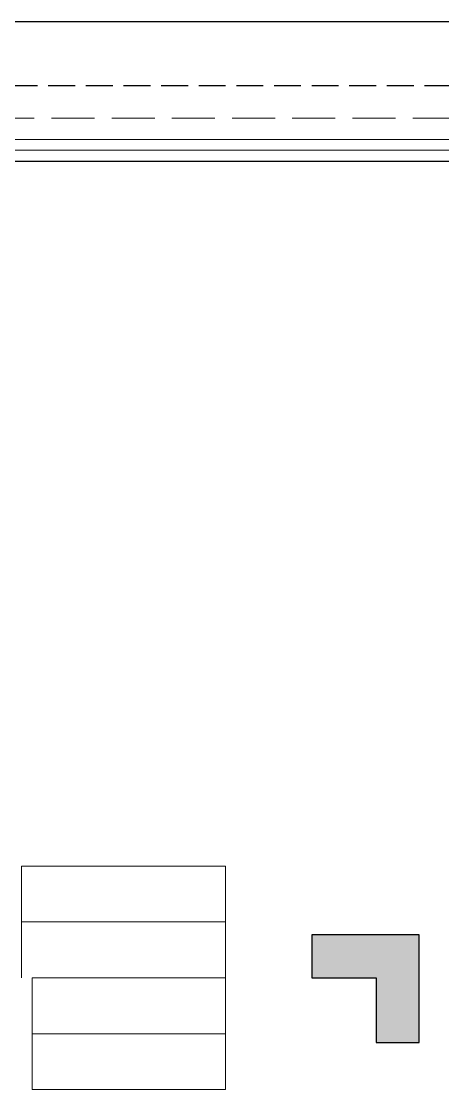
# Model space of a CAD drawing. Extents: x 2803505 to 5851001, y -1372902 to 24339.
# Drawn here: x 3445062 to 3447021, y -763856 to -758886 of the extents above; entities that cross this region are included whole.
import ezdxf

# ---------------------------------------------------------------- set-up
doc = ezdxf.new("R2010")
doc.units = 0
doc.header["$LTSCALE"] = 1000
doc.header["$MEASUREMENT"] = 0
doc.linetypes.add('#P_--_20B1_001_t3$0$DASH', pattern=[0.35, 0.25, -0.1])
doc.linetypes.add('DASH', pattern=[0.35, 0.25, -0.1])
doc.layers.get('0').update_dxf_attribs({"linetype": 'CONTINUOUS'})
for name, color, linetype in [('!!电气', 1, 'CONTINUOUS'), ('COLU', 7, 'CONTINUOUS'), ('ROOF', 183, 'CONTINUOUS'), ('S-砼墙填充', 251, 'CONTINUOUS'), ('看线', 185, 'CONTINUOUS')]:
    doc.layers.add(name, color=color, linetype=linetype)
for name, color, linetype, lineweight in [('STAIR', 252, 'CONTINUOUS', 20), ('平面-栏杆', 56, 'CONTINUOUS', 15), ('平面-看线', 252, 'CONTINUOUS', 15)]:
    doc.layers.add(name, color=color, linetype=linetype, lineweight=lineweight)

# ---------------------------------------------------------------- blocks, each defined once
blk = doc.blocks.new('GDGDGRD')
at = {"layer": 'S-砼墙填充'}
h = blk.add_hatch(color=252, dxfattribs=at)
h.dxf.hatch_style = 1
h.paths.add_polyline_path([(442366.5562441116, 293015.363991781), (442366.5562441116, 292815.363991781), (442666.5562441116, 292815.363991781), (442666.5562429251, 292515.36404931), (442866.5562429251, 292515.36404931), (442866.5562441116, 293015.363991781)])
at = {"layer": 'COLU', "color": 252}
blk.add_lwpolyline([(442366.5562441116, 293015.363991781), (442366.5562441116, 292815.363991781), (442666.5562441116, 292815.363991781), (442666.5562429251, 292515.36404931), (442866.5562429251, 292515.36404931), (442866.5562441116, 293015.363991781)], close=True, dxfattribs=at)
blk = doc.blocks.new('A$C100F5A36')
at = {"layer": 'ROOF', "color": 252, "ltscale": 0.8}
for points in [[(28702.46590146422, -8232.399925138801), (35552.46589796478, -8232.399925307138), (35552.46589804674, -9232.399951153784), (36802.46591667365, -9232.400023083203)], [(28702.46590144839, -8882.399925138801), (34902.46589801786, -8882.399925291073), (34902.46589809982, -9882.399913750356), (36802.46589077916, -9882.40001732891)]]:
    blk.add_lwpolyline(points, dxfattribs=at)
at = {"layer": 'STAIR', "color": 252}
blk.add_line((33152.46589203551, -12682.39992387558), (32252.46589227114, -12682.3999247771), dxfattribs=at)
for points in [[(32202.46589170396, -12422.39992473717), (32202.46589152375, -12162.39992473717), (33152.46588950697, -12162.39992383891), (33152.46589331282, -12422.39992383891)], [(32202.4658905142, -12682.39992471831), (32202.46589033399, -12422.39992471831), (33152.46588968672, -12422.39992383891), (33152.4658934921, -12682.39992405754)], [(32252.46589185204, -12682.39992481214), (32252.46589202993, -12942.39992481214), (33152.48834962538, -12942.39992399444), (33152.48835307267, -12682.39992399444)], [(32252.46589202993, -12942.39992481214), (32252.46589220827, -13202.39992481214), (33152.48834983539, -13202.39992399444), (33152.48835328314, -12942.39992399444)]]:
    blk.add_lwpolyline(points, dxfattribs=at)
at = {"layer": '平面-栏杆', "color": 252}
for points in [[(28702.46590145072, -8782.399925138801), (35002.46589800948, -8782.399925293634), (35002.4658980919, -9782.399919504765), (36802.46589077916, -9782.40001732891)], [(28702.46590144979, -8832.399925138801), (34952.46589801367, -8832.399925292353), (34952.4658980961, -9832.399916627677), (36802.46589077916, -9832.40001732891)]]:
    blk.add_lwpolyline(points, dxfattribs=at)
at = {"layer": '平面-看线', "color": 252, "linetype": 'DASH', "ltscale": 0.8}
blk.add_lwpolyline([(28702.46590145305, -8682.399925138801), (35102.46589800157, -8682.399925295962), (35102.46589808352, -9682.399925259175), (36802.46589077916, -9682.400023083203)], dxfattribs=at)
at = {"layer": '看线', "color": 252, "linetype": '#P_--_20B1_001_t3$0$DASH', "ltscale": 0.5}
blk.add_lwpolyline([(36802.46589077916, -9532.39698195213), (35252.46590312338, -9532.377773856046), (35252.46590305865, -8532.399925299454), (28702.46544656344, -8532.399925158592)], dxfattribs=at)
at = {"color": 252}
blk.add_blockref('GDGDGRD', (-408814.112811693, -305497.7630110036), dxfattribs=at)

msp = doc.modelspace()

# ---------------------------------------------------------------- block references
at = {"layer": '!!电气'}
msp.add_blockref('A$C100F5A36', (3412859.66086701, -750653.5751154518), dxfattribs=at)

doc.saveas('drawing.dxf')
